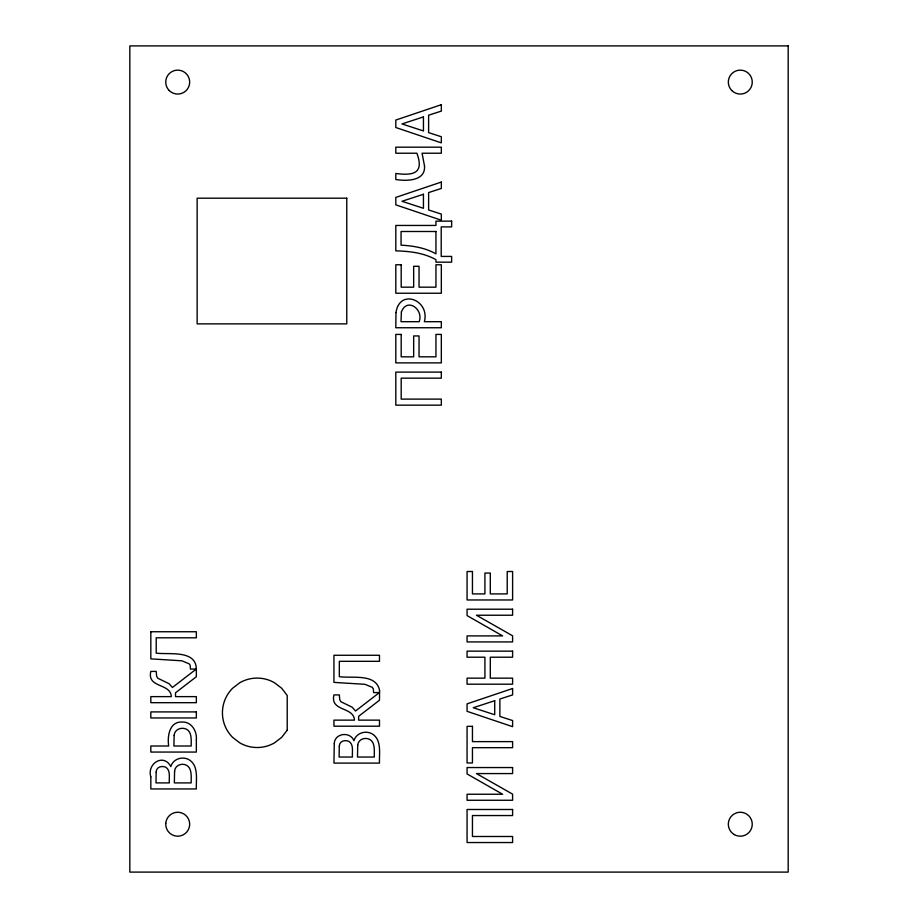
<?xml version="1.0" encoding="UTF-8"?>
<svg xmlns="http://www.w3.org/2000/svg" width="918" height="918" viewBox="0 0 918 918"><rect width="100%" height="100%" fill="white"/><g stroke="black" fill="none" stroke-linecap="round" stroke-linejoin="round"><path stroke-width="1.38" d="M150.827 776.88L150.827 788.952L196.349 788.952C195.97 779.267 198.999 765.004 188.374 759.358C181.753 756.134 172.859 759.197 170.817 766.61C163.679 752.817 146.708 763.65 150.827 776.88M150.827 631.745L150.827 658.86L181.902 660.811L189.188 663.852L190.233 665.47L190.474 669.107L196.349 669.015C195.959 649.692 169.417 654.786 156.209 653.146L156.209 637.803L196.349 637.803L196.349 631.745L150.827 631.745M196.349 739.851L196.349 752.06L150.827 752.06L150.827 746.001L168.683 746.001C167.191 736.293 169.417 721.261 182.257 722.03C191.598 721.64 197.209 731.428 196.349 739.851M196.349 669.015L196.349 676.715L175.499 692.803L175.499 696.624L196.349 696.624L196.349 702.683L150.827 702.683L150.827 696.624L171.333 696.624C170.691 682.9 146.765 688.305 150.827 671.402L156.232 671.402L156.599 676.096L157.689 678.161L169.096 683.726L172.412 687.479L196.349 669.015M165.768 823.377L165.745 824.226A11.968 11.968 0 0 0 176.864 836.16L177.713 836.195A11.968 11.968 0 0 0 189.647 825.064L189.682 824.226A11.968 11.968 0 0 0 178.551 812.281L177.713 812.246A11.968 11.968 0 0 0 165.768 823.377M379.57 690.302L379.478 700.239L358.628 716.315L358.628 720.137L379.478 720.137L379.478 726.195L333.945 726.195L333.945 720.137L354.463 720.137C353.809 706.424 329.895 711.817 333.945 694.915L339.362 694.915L339.729 699.619L340.819 701.673L352.214 707.239L355.53 711.002L379.478 692.528L373.603 692.62L373.362 688.982L372.318 687.364L365.031 684.323L333.945 682.384L333.945 655.268L379.478 655.268L379.478 661.316L339.327 661.316L339.327 676.669C352.455 678.563 375.875 673.101 379.57 690.302M156.175 772.107L155.991 782.905L169.325 782.905C168.82 777.833 171.023 770.122 165.504 767.092C161.499 765.52 156.14 767.081 156.175 772.107M339.304 746.254L339.121 757.04L352.443 757.04C351.95 751.968 354.141 744.269 348.622 741.239C344.629 739.667 339.27 741.216 339.304 746.254M174.156 735.364L173.904 746.001L191.185 746.001C191.139 740 192.287 730.384 184.633 728.559C179.939 727.377 174.397 730.143 174.156 735.364M174.581 771.212L174.363 782.905L191.185 782.905C191.024 776.708 192.596 766.771 184.805 764.579C180.135 763.363 174.902 766.014 174.581 771.212M334.267 743.729L333.945 763.099L379.478 763.099C379.088 753.403 382.129 739.139 371.492 733.505C364.882 730.269 355.989 733.333 353.946 740.746C350.274 731.13 334.485 733.046 334.267 743.729M357.71 745.347L357.492 757.04L374.303 757.04C374.142 750.855 375.726 740.906 367.934 738.715C363.253 737.498 358.02 740.149 357.71 745.347M395.979 312.579L395.807 327.749L441.329 327.749L441.329 321.69L424.357 321.69C430.221 300.06 399.582 288.034 395.979 312.579M424.518 165.951C425.734 181.362 406.146 181.19 395.807 179.526L395.807 173.468C413.857 175.969 424.242 172.951 416.875 153.226L395.807 153.226L395.807 147.178L441.329 147.178L441.329 153.226L422.073 153.226L424.518 165.951M401.396 311.925L401.005 321.69L419.193 321.69C423.76 309.091 406.892 297.157 401.396 311.925M287.208 730.166L281.688 737.349L274.493 742.869A34.712 34.712 0 0 1 239.782 742.869L232.598 737.349A34.712 34.712 0 0 1 232.598 688.259L239.782 682.74A34.712 34.712 0 0 1 274.493 682.74L281.688 688.259L287.208 695.454L287.208 730.166M441.329 104.709L395.807 120.051L395.807 127.522L441.329 142.864L441.329 136.748L428.614 132.617L428.614 115.22L441.329 111.101L441.329 104.709M441.329 182.062L395.807 197.404L395.807 204.863L441.329 220.217L441.329 214.101L428.614 209.97L428.614 192.573L441.329 188.454L441.329 182.062M512.6 688.511L467.067 703.865L467.067 711.324L512.6 726.666L512.6 720.55L499.874 716.43L499.874 699.034L512.6 694.903L512.6 688.511M423.439 116.907L401.981 123.941L423.439 130.941L423.439 116.907M423.439 194.26L401.981 201.294L423.439 208.294L423.439 194.26M494.71 700.709L473.252 707.744L494.71 714.743L494.71 700.709M788.172 45.9L129.828 45.9L129.828 872.1L788.172 872.1L788.172 45.9M346.763 198.196L197.141 198.196L197.141 323.882L346.763 323.882L346.763 198.196M451.633 221.135L435.947 221.135L435.947 225.449L395.807 225.449L395.807 250.855C409.508 251.211 423.829 252.829 435.947 259.691L435.947 262.169L451.633 262.169L451.633 256.42L441.214 256.42L441.214 226.884L451.633 226.884L451.633 221.135M435.947 231.497L401.063 231.497L401.063 245.163C413.077 245.817 425.355 247.826 435.947 253.85L435.947 231.497M401.189 264.763L395.807 264.763L395.807 293.232L441.329 293.232L441.329 264.763L435.947 264.763L435.947 287.173L419.044 287.173L419.044 266.289L413.662 266.289L413.662 287.173L401.189 287.173L401.189 264.763M401.189 334.416L395.807 334.416L395.807 362.874L441.329 362.874L441.329 334.416L435.947 334.416L435.947 356.827L419.044 356.827L419.044 335.942L413.662 335.942L413.662 356.827L401.189 356.827L401.189 334.416M441.329 372.111L395.807 372.111L395.807 405.159L441.329 405.159L441.329 399.112L401.189 399.112L401.189 378.159L441.329 378.159L441.329 372.111M472.449 571.501L467.067 571.501L467.067 599.97L512.6 599.97L512.6 571.501L507.218 571.501L507.218 593.912L490.304 593.912L490.304 573.039L484.922 573.039L484.922 593.912L472.449 593.912L472.449 571.501M512.6 609.208L467.067 609.208L467.067 615.599L502.628 635.899L467.067 635.899L467.067 641.923L512.6 641.923L512.6 635.807L476.453 615.232L512.6 615.232L512.6 609.208M512.6 651.149L467.067 651.149L467.067 657.208L484.922 657.208L484.922 678.15L467.067 678.15L467.067 684.197L512.6 684.197L512.6 678.15L490.304 678.15L490.304 657.208L512.6 657.208L512.6 651.149M196.349 711.909L150.827 711.909L150.827 717.968L196.349 717.968L196.349 711.909M472.449 726.333L467.067 726.333L467.067 762.961L472.449 762.961L472.449 747.677L512.6 747.677L512.6 741.618L472.449 741.618L472.449 726.333M512.6 767.551L467.067 767.551L467.067 773.943L502.628 794.242L467.067 794.242L467.067 800.266L512.6 800.266L512.6 794.15L476.453 773.576L512.6 773.576L512.6 767.551M512.6 809.492L467.067 809.492L467.067 842.54L512.6 842.54L512.6 836.493L472.449 836.493L472.449 815.551L512.6 815.551L512.6 809.492M169.245 90.561A11.968 11.968 0 0 0 189.269 85.19A11.968 11.968 0 0 0 174.615 70.537A11.968 11.968 0 0 0 169.245 90.561M731.83 90.561A11.968 11.968 0 0 0 751.853 85.19A11.968 11.968 0 0 0 737.188 70.537A11.968 11.968 0 0 0 731.83 90.561M734.308 834.588A11.968 11.968 0 0 0 752.255 824.226A11.968 11.968 0 0 0 734.308 813.853A11.968 11.968 0 0 0 734.308 834.588"/></g></svg>
